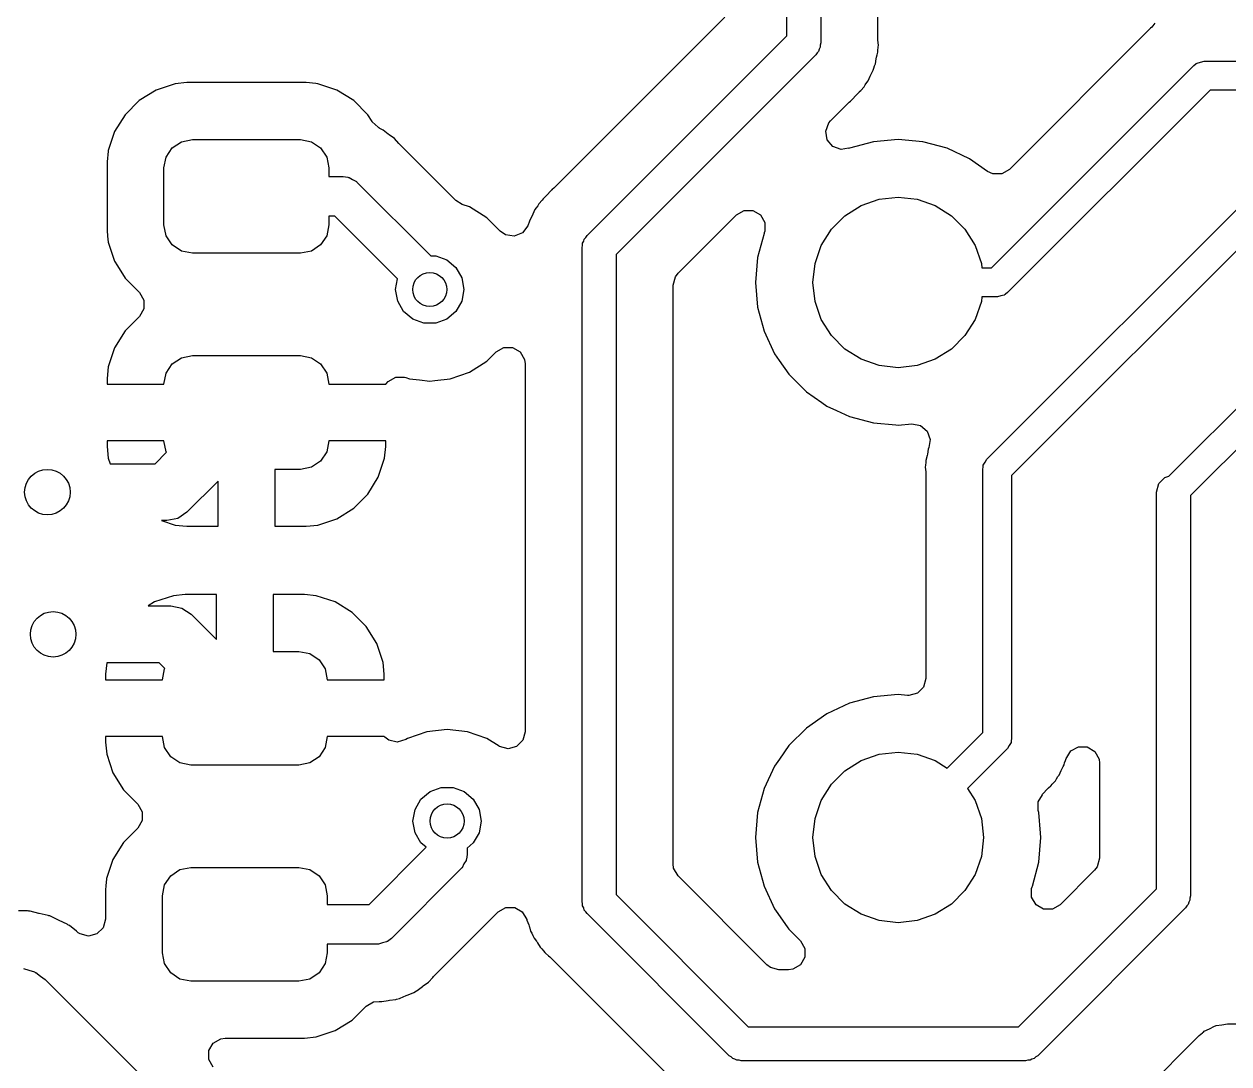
# Model space of a CAD drawing. Extents: x 44 to 146, y -87 to -25.
# Drawn here: x 76.55 to 87.14, y -58.78 to -49.63 of the extents above; entities that cross this region are included whole.
import ezdxf

# ---------------------------------------------------------------- set-up
doc = ezdxf.new("R2010")
doc.units = 0
doc.layers.add('BLACK', color=7, linetype='CONTINUOUS')

msp = doc.modelspace()

# ---------------------------------------------------------------- linework, layer by layer
at = {"layer": 'BLACK', "linetype": 'CONTINUOUS'}
for p, q in [((83.25, -49.737868), (83.25, -47.161549)), ((83.55, -47.161549), (83.55, -49.8)), ((84.0505, -49.7623), (84.0505, -47.684857)), ((82.705859, -49.574194), (81.202434, -51.077618)), ((86.449202, -49.670977), (85.206774, -50.913406)), ((86.458647, -49.660597), (86.449202, -49.670977)), ((86.485828, -49.627741), (86.458647, -49.660597)), ((81.493934, -51.493934), (83.25, -49.737868)), ((84.051161, -49.776321), (84.0505, -49.7623)), ((84.055346, -49.820595), (84.051161, -49.776321)), ((83.529904, -49.875), (83.515939, -49.888964)), ((83.535015, -49.855925), (83.529904, -49.875)), ((83.544889, -49.838823), (83.535015, -49.855925)), ((83.55, -49.8), (83.544889, -49.819074)), ((83.544889, -49.819074), (83.544889, -49.838823)), ((84.044711, -49.904722), (84.0505, -49.882177)), ((84.0505, -49.862919), (84.052334, -49.839611)), ((84.0505, -49.882177), (84.0505, -49.862919)), ((84.052334, -49.839611), (84.052857, -49.836309)), ((84.052857, -49.836309), (84.055346, -49.820595)), ((83.506066, -49.906066), (81.75, -51.662132)), ((83.515939, -49.888964), (83.506066, -49.906066)), ((84.023955, -49.996051), (84.029635, -49.982927)), ((84.029635, -49.982927), (84.036592, -49.938997)), ((84.036592, -49.938997), (84.039438, -49.925259)), ((84.039438, -49.925259), (84.044711, -49.904722)), ((86.828998, -49.998997), (86.847156, -49.985403)), ((86.847156, -49.985403), (86.850139, -49.981961)), ((86.850139, -49.981961), (86.852796, -49.98118)), ((86.852796, -49.98118), (86.857935, -49.977334)), ((86.857935, -49.977334), (86.88865, -49.970652)), ((86.88865, -49.970652), (86.9188, -49.9618)), ((86.9188, -49.9618), (89.710994, -49.9618)), ((83.964362, -50.133764), (83.982029, -50.092935)), ((83.982029, -50.092935), (83.988194, -50.080352)), ((83.988194, -50.080352), (84.009627, -50.041368)), ((84.009627, -50.041368), (84.014414, -50.02272)), ((84.014414, -50.02272), (84.02199, -50.000591)), ((84.02199, -50.000591), (84.023955, -49.996051)), ((85.048994, -51.779), (86.828998, -49.998997)), ((77.872202, -50.160001), (77.705666, -50.215186)), ((77.974996, -50.1495), (77.872202, -50.160001)), ((79.025004, -50.1495), (77.974996, -50.1495)), ((79.025009, -50.1495), (79.025004, -50.1495)), ((79.110589, -50.158243), (79.025009, -50.1495)), ((79.127798, -50.160001), (79.110589, -50.158243)), ((79.15353, -50.168528), (79.127798, -50.160001)), ((79.294334, -50.215186), (79.15353, -50.168528)), ((83.899999, -50.217816), (83.930448, -50.185393)), ((83.930448, -50.185393), (83.939724, -50.168517)), ((83.939724, -50.168517), (83.952559, -50.148978)), ((83.952559, -50.148978), (83.964362, -50.133764)), ((77.556343, -50.307288), (77.432288, -50.431343)), ((77.705666, -50.215186), (77.556343, -50.307288)), ((79.443656, -50.307288), (79.294334, -50.215186)), ((79.567712, -50.431344), (79.443656, -50.307288)), ((83.797562, -50.322382), (83.811051, -50.311578)), ((83.810718, -50.311176), (83.817935, -50.305204)), ((83.811051, -50.311578), (83.810718, -50.311176)), ((83.817935, -50.305204), (83.81794, -50.305202)), ((83.81794, -50.305202), (83.865653, -50.254391)), ((83.865653, -50.254391), (83.868785, -50.251159)), ((83.868785, -50.251159), (83.888911, -50.231035)), ((83.888911, -50.231035), (83.890885, -50.228489)), ((83.890885, -50.228489), (83.899999, -50.217816)), ((86.971405, -50.2158), (85.191403, -51.995803)), ((89.7636, -50.2158), (86.971405, -50.2158)), ((83.635728, -50.484216), (83.797562, -50.322382)), ((77.432288, -50.431343), (77.340186, -50.580666)), ((79.60505, -50.491879), (79.567712, -50.431344)), ((79.605935, -50.493295), (79.60505, -50.491879)), ((79.658935, -50.542188), (79.605935, -50.493295)), ((83.592665, -50.576521), (83.619075, -50.504055)), ((83.619075, -50.504055), (83.635728, -50.484216)), ((77.340186, -50.580666), (77.285001, -50.747201)), ((79.658813, -50.542365), (79.658935, -50.542188)), ((79.660059, -50.543225), (79.658813, -50.542365)), ((79.662625, -50.545592), (79.660059, -50.543225)), ((79.666229, -50.547483), (79.662625, -50.545592)), ((79.672072, -50.551516), (79.666229, -50.547483)), ((79.695545, -50.564756), (79.672072, -50.551516)), ((79.702028, -50.567674), (79.695545, -50.564756)), ((79.702029, -50.567675), (79.702028, -50.567674)), ((79.746987, -50.602897), (79.702029, -50.567675)), ((79.754237, -50.608232), (79.746987, -50.602897)), ((79.801225, -50.640665), (79.754237, -50.608232)), ((83.606027, -50.652483), (83.592665, -50.576521)), ((77.79403, -50.804329), (77.848223, -50.723223)), ((77.848223, -50.723223), (77.929329, -50.66903)), ((77.929329, -50.66903), (78.025, -50.65)), ((78.025, -50.65), (78.975, -50.65)), ((78.975, -50.65), (79.070671, -50.66903)), ((79.070671, -50.66903), (79.151777, -50.723223)), ((79.151777, -50.723223), (79.20597, -50.804329)), ((79.801231, -50.64067), (79.801225, -50.640665)), ((79.839088, -50.683402), (79.801231, -50.64067)), ((79.845257, -50.689956), (79.839088, -50.683402)), ((80.339841, -51.18454), (79.845257, -50.689956)), ((83.655579, -50.711587), (83.606027, -50.652483)), ((83.728045, -50.737997), (83.655579, -50.711587)), ((83.793283, -50.726521), (83.728045, -50.737997)), ((83.794058, -50.72865), (83.793283, -50.726521)), ((83.800171, -50.726424), (83.794058, -50.72865)), ((84.011521, -50.669793), (83.800171, -50.726424)), ((84.2295, -50.650723), (84.011521, -50.669793)), ((84.447478, -50.669793), (84.2295, -50.650723)), ((84.658828, -50.726424), (84.447477, -50.669793)), ((84.447477, -50.669793), (84.447478, -50.669793)), ((84.65883, -50.726425), (84.658828, -50.726424)), ((84.857133, -50.818894), (84.65883, -50.726425)), ((77.284448, -50.752612), (77.274969, -50.845407)), ((77.285001, -50.747201), (77.284448, -50.752612)), ((77.775, -50.9), (77.79403, -50.804329)), ((79.20597, -50.804329), (79.225, -50.9)), ((84.857146, -50.818902), (84.857133, -50.818894)), ((85.015952, -50.9301), (84.857146, -50.818902)), ((77.274969, -50.845407), (77.2745, -50.849995)), ((77.2745, -50.849995), (77.2745, -51.450003)), ((77.775, -51.4), (77.775, -50.9)), ((79.225, -50.9), (79.225, -50.975)), ((85.062851, -50.95197), (85.015952, -50.9301)), ((85.206774, -50.913406), (85.139979, -50.95197)), ((79.225, -50.975), (79.35, -50.975)), ((79.35, -50.975), (79.39188, -50.980085)), ((79.39188, -50.980085), (79.396665, -50.982596)), ((79.396665, -50.982596), (79.402063, -50.982923)), ((79.402063, -50.982923), (79.433522, -51.00194)), ((79.433522, -51.00194), (79.466046, -51.019011)), ((79.466046, -51.019011), (79.469115, -51.023458)), ((79.469115, -51.023458), (79.473744, -51.026256)), ((79.473744, -51.026256), (80.120446, -51.672958)), ((85.010197, -53.460197), (87.510198, -50.960197)), ((85.139979, -50.95197), (85.062851, -50.95197)), ((81.131143, -51.148909), (81.111095, -51.168958)), ((81.134394, -51.145555), (81.131143, -51.148909)), ((81.182059, -51.094798), (81.134394, -51.145555)), ((81.189282, -51.088823), (81.182059, -51.094798)), ((81.202434, -51.077618), (81.18895, -51.088422)), ((81.18895, -51.088422), (81.189282, -51.088823)), ((84.062609, -51.174804), (84.2295, -51.156)), ((84.2295, -51.156), (84.396391, -51.174804)), ((80.395985, -51.219818), (80.339841, -51.18454)), ((80.461122, -51.242611), (80.395985, -51.219818)), ((80.613862, -51.338584), (80.461122, -51.242611)), ((81.047444, -51.251014), (81.035638, -51.266235)), ((81.060273, -51.231484), (81.047444, -51.251014)), ((81.069551, -51.214607), (81.060273, -51.231484)), ((81.099997, -51.182185), (81.069551, -51.214607)), ((81.109092, -51.171538), (81.099997, -51.182185)), ((81.111082, -51.168972), (81.109092, -51.171538)), ((81.111095, -51.168958), (81.111082, -51.168972)), ((83.761883, -51.319626), (83.904087, -51.230273)), ((83.904087, -51.230273), (84.062609, -51.174804)), ((84.396391, -51.174804), (84.554913, -51.230273)), ((84.554913, -51.230273), (84.697117, -51.319626)), ((87.652605, -51.177), (85.227, -53.602605)), ((79.277512, -51.325), (79.225, -51.325)), ((79.225, -51.325), (79.225, -51.4)), ((79.827985, -51.875473), (79.277512, -51.325)), ((80.613863, -51.338585), (80.613862, -51.338584)), ((80.731364, -51.456086), (80.613863, -51.338585)), ((80.990373, -51.35863), (80.985581, -51.377294)), ((80.990374, -51.358629), (80.990373, -51.35863)), ((81.011803, -51.319647), (80.990374, -51.358629)), ((81.017974, -51.30705), (81.011803, -51.319647)), ((81.035635, -51.266239), (81.017974, -51.30705)), ((81.035638, -51.266235), (81.035635, -51.266239)), ((82.294137, -51.825808), (82.807711, -51.312234)), ((82.807711, -51.312234), (82.874505, -51.273671)), ((82.874505, -51.273671), (82.951633, -51.273671)), ((82.951633, -51.273671), (83.018428, -51.312235)), ((83.018428, -51.312235), (83.056992, -51.37903)), ((83.643126, -51.438383), (83.761883, -51.319626)), ((84.697117, -51.319626), (84.815874, -51.438383)), ((77.2745, -51.450003), (77.279479, -51.498739)), ((77.79403, -51.495671), (77.775, -51.4)), ((79.225, -51.4), (79.20597, -51.495671)), ((80.777556, -51.487476), (80.731364, -51.456086)), ((80.925567, -51.470342), (80.853857, -51.498739)), ((80.973472, -51.409894), (80.925567, -51.470342)), ((80.978012, -51.399401), (80.973472, -51.409894)), ((80.985581, -51.377294), (80.978012, -51.399401)), ((83.049924, -51.476671), (82.993293, -51.688021)), ((83.05215, -51.470558), (83.049924, -51.476671)), ((83.056992, -51.456158), (83.051799, -51.47043)), ((83.051799, -51.47043), (83.05215, -51.470558)), ((83.056992, -51.37903), (83.056992, -51.456158)), ((83.553773, -51.580587), (83.643126, -51.438383)), ((84.815874, -51.438383), (84.905227, -51.580587)), ((77.279479, -51.498739), (77.285001, -51.552797)), ((77.285001, -51.552797), (77.340186, -51.719334)), ((77.848223, -51.576777), (77.79403, -51.495671)), ((77.929329, -51.63097), (77.848223, -51.576777)), ((79.151777, -51.576777), (79.070671, -51.63097)), ((79.20597, -51.495671), (79.151777, -51.576777)), ((80.853857, -51.498739), (80.777556, -51.487476)), ((81.45, -51.6), (81.455111, -51.580925)), ((81.455111, -51.561177), (81.464984, -51.544074)), ((81.455111, -51.580925), (81.455111, -51.561177)), ((81.464984, -51.544074), (81.470096, -51.525)), ((81.470096, -51.525), (81.48406, -51.511035)), ((81.48406, -51.511035), (81.493934, -51.493934)), ((83.498304, -51.739109), (83.553773, -51.580587)), ((84.905227, -51.580587), (84.960696, -51.739109)), ((78.025, -51.65), (77.929329, -51.63097)), ((78.975, -51.65), (78.025, -51.65)), ((79.070671, -51.63097), (78.975, -51.65)), ((80.120446, -51.672958), (80.163694, -51.672958)), ((80.163694, -51.672958), (80.2616, -51.708592)), ((81.45, -57.35), (81.45, -51.6)), ((81.75, -51.662132), (81.75, -57.287868)), ((82.993293, -51.688021), (82.974223, -51.905999)), ((77.340186, -51.719334), (77.366158, -51.761441)), ((77.366158, -51.761441), (77.432288, -51.868656)), ((80.2616, -51.708592), (80.341413, -51.775564)), ((80.341413, -51.775564), (80.393508, -51.865794)), ((83.4795, -51.906), (83.498304, -51.739109)), ((84.960696, -51.739109), (84.965191, -51.779)), ((84.965191, -51.779), (85.048994, -51.779)), ((77.432288, -51.868656), (77.558627, -51.994995)), ((79.8116, -51.9684), (79.827985, -51.875473)), ((80.393508, -51.865794), (80.4116, -51.9684)), ((82.2505, -51.931163), (82.270462, -51.856663)), ((82.270462, -51.856663), (82.294137, -51.825808)), ((77.558627, -51.994995), (77.597191, -52.06179)), ((79.829692, -52.071006), (79.8116, -51.9684)), ((80.4116, -51.9684), (80.393508, -52.071006)), ((82.2505, -57.018836), (82.2505, -51.931163)), ((82.974223, -51.905999), (82.974223, -51.906)), ((82.974223, -51.906), (82.993293, -52.123978)), ((83.498304, -52.072891), (83.4795, -51.906)), ((85.191403, -51.995803), (85.173244, -52.009395)), ((86.609557, -53.610836), (88.260197, -51.960197)), ((77.597191, -52.06179), (77.597191, -52.138918)), ((79.881787, -52.161236), (79.829692, -52.071006)), ((80.393508, -52.071006), (80.341413, -52.161236)), ((83.553773, -52.231413), (83.498304, -52.072891)), ((84.960696, -52.072891), (84.905227, -52.231413)), ((84.965191, -52.033), (84.960696, -52.072891)), ((85.1016, -52.033), (84.965191, -52.033)), ((85.131756, -52.024145), (85.1016, -52.033)), ((85.162465, -52.017465), (85.131756, -52.024145)), ((85.167601, -52.013619), (85.162465, -52.017465)), ((85.170261, -52.012839), (85.167601, -52.013619)), ((85.173244, -52.009395), (85.170261, -52.012839)), ((77.558627, -52.205713), (77.43268, -52.331659)), ((77.597191, -52.138918), (77.558627, -52.205713)), ((79.9616, -52.228208), (79.881787, -52.161236)), ((80.341413, -52.161236), (80.2616, -52.228208)), ((82.993293, -52.123978), (83.049924, -52.335328)), ((88.402606, -52.177), (86.8, -53.779606)), ((80.059506, -52.263842), (79.9616, -52.228208)), ((80.163694, -52.263842), (80.059506, -52.263842)), ((80.2616, -52.228208), (80.163694, -52.263842)), ((83.643126, -52.373617), (83.553773, -52.231413)), ((84.905227, -52.231413), (84.815874, -52.373617)), ((77.43268, -52.331659), (77.340642, -52.480878)), ((83.049924, -52.335328), (83.049925, -52.33533)), ((83.049925, -52.33533), (83.142394, -52.533633)), ((83.761883, -52.492374), (83.643126, -52.373617)), ((84.815874, -52.373617), (84.697117, -52.492374)), ((77.340642, -52.480878), (77.285494, -52.647302)), ((80.613862, -52.598216), (80.695141, -52.516937)), ((80.695141, -52.516937), (80.761936, -52.478373)), ((80.761936, -52.478373), (80.839064, -52.478373)), ((80.839064, -52.478373), (80.905859, -52.516937)), ((80.905859, -52.516937), (80.944423, -52.583732)), ((83.142394, -52.533633), (83.142397, -52.533638)), ((83.142397, -52.533638), (83.184464, -52.593715)), ((83.904087, -52.581727), (83.761883, -52.492374)), ((84.697117, -52.492374), (84.554913, -52.581727)), ((77.79403, -52.704329), (77.848223, -52.623223)), ((77.848223, -52.623223), (77.929329, -52.56903)), ((77.929329, -52.56903), (78.025, -52.55)), ((78.025, -52.55), (78.975, -52.55)), ((78.975, -52.55), (79.070671, -52.56903)), ((79.070671, -52.56903), (79.151777, -52.623223)), ((79.151777, -52.623223), (79.20597, -52.704329)), ((80.461122, -52.694189), (80.613862, -52.598216)), ((80.944423, -52.583732), (80.9495, -52.622296)), ((80.9495, -52.622296), (80.9495, -55.857724)), ((83.184464, -52.593715), (83.267902, -52.712877)), ((84.062609, -52.637196), (83.904087, -52.581727)), ((84.2295, -52.656), (84.062609, -52.637196)), ((84.396391, -52.637196), (84.2295, -52.656)), ((84.554913, -52.581727), (84.396391, -52.637196)), ((77.285492, -52.647311), (77.275, -52.75001)), ((77.285494, -52.647302), (77.285492, -52.647311)), ((77.775, -52.8), (77.79403, -52.704329)), ((79.20597, -52.704329), (79.225, -52.8)), ((79.746791, -52.778207), (79.813586, -52.739642)), ((79.813586, -52.739642), (79.890714, -52.739642)), ((79.890714, -52.739642), (79.901348, -52.742921)), ((79.901348, -52.742921), (79.932345, -52.753768)), ((80.290855, -52.753768), (80.461122, -52.694189)), ((83.267902, -52.712877), (83.422623, -52.867598)), ((77.275, -52.75001), (77.275, -52.8)), ((77.275, -52.8), (77.775, -52.8)), ((79.225, -52.8), (79.724998, -52.8)), ((79.724998, -52.8), (79.746791, -52.778207)), ((79.932345, -52.753768), (80.021972, -52.763866)), ((80.021972, -52.763866), (80.111599, -52.773965)), ((80.111599, -52.773965), (80.1116, -52.773965)), ((80.1116, -52.773965), (80.111601, -52.773965)), ((80.111601, -52.773965), (80.156413, -52.768915)), ((80.156413, -52.768915), (80.290855, -52.753768)), ((83.422623, -52.867598), (83.558103, -52.962462)), ((83.558103, -52.962462), (83.601861, -52.993102)), ((83.601861, -52.993102), (83.601866, -52.993105)), ((83.601866, -52.993105), (83.687139, -53.032868)), ((83.687139, -53.032868), (83.80017, -53.085575)), ((83.80017, -53.085575), (84.011523, -53.142207)), ((84.011523, -53.142207), (84.2086, -53.159448)), ((84.2086, -53.159448), (84.229499, -53.161277)), ((84.229499, -53.161277), (84.229499, -53.161276)), ((84.229499, -53.161276), (84.2295, -53.161277)), ((84.2295, -53.161277), (84.34945, -53.150783)), ((84.34945, -53.150783), (84.425406, -53.164176)), ((84.425406, -53.164176), (84.48449, -53.213753)), ((84.48449, -53.213753), (84.510869, -53.28623)), ((77.775, -53.3), (77.275001, -53.3)), ((77.275001, -53.3), (77.275001, -53.349973)), ((77.275001, -53.349973), (77.285494, -53.452696)), ((77.79403, -53.395671), (77.775, -53.3)), ((79.225, -53.3), (79.20597, -53.395671)), ((79.725, -53.3), (79.225, -53.3)), ((79.714507, -53.452688), (79.724999, -53.349989)), ((79.724999, -53.349989), (79.725, -53.349979)), ((79.725, -53.349979), (79.725, -53.3)), ((84.492625, -53.373543), (84.485952, -53.415673)), ((84.499184, -53.358386), (84.492625, -53.373542)), ((84.492625, -53.373542), (84.492625, -53.373543)), ((84.510869, -53.28623), (84.499184, -53.358386)), ((77.285494, -53.452696), (77.301169, -53.5)), ((77.696446, -53.5), (77.796731, -53.399714)), ((77.796731, -53.399714), (77.79403, -53.395671)), ((79.151777, -53.476777), (79.070671, -53.53097)), ((79.20597, -53.395671), (79.151777, -53.476777)), ((79.659357, -53.619121), (79.714505, -53.452697)), ((79.714505, -53.452697), (79.714507, -53.452688)), ((84.4725, -53.488887), (84.470666, -53.512193)), ((84.483107, -53.429411), (84.4725, -53.470725)), ((84.4725, -53.470725), (84.4725, -53.488887)), ((84.485952, -53.415673), (84.483107, -53.429411)), ((84.978144, -53.51422), (84.995134, -53.487782)), ((84.995134, -53.487782), (85.010197, -53.460197)), ((77.301169, -53.5), (77.696446, -53.5)), ((78.975, -53.55), (78.75, -53.55)), ((78.75, -53.55), (78.75, -54.049999)), ((79.070671, -53.53097), (78.975, -53.55)), ((84.470666, -53.512193), (84.467825, -53.530132)), ((84.467825, -53.530132), (84.471839, -53.572594)), ((84.471839, -53.572594), (84.4725, -53.586616)), ((84.4725, -53.586616), (84.4725, -55.389377)), ((84.973, -53.55), (84.976227, -53.527547)), ((84.973, -55.862894), (84.973, -53.55)), ((84.975903, -53.523004), (84.97723, -53.520572)), ((84.976227, -53.527547), (84.975903, -53.523004)), ((84.97723, -53.520572), (84.978144, -53.51422)), ((78.25, -53.653553), (77.976777, -53.926777)), ((78.25, -54.049999), (78.25, -53.653553)), ((79.567319, -53.76834), (79.659357, -53.619121)), ((85.227, -53.602605), (85.227, -55.9155)), ((86.5, -53.75), (86.520096, -53.675)), ((86.520096, -53.675), (86.575, -53.620096)), ((86.575, -53.620096), (86.609557, -53.610836)), ((79.44334, -53.892319), (79.567319, -53.76834)), ((86.5, -57.237868), (86.5, -53.75)), ((86.8, -53.779606), (86.8, -57.3)), ((79.294121, -53.984357), (79.44334, -53.892319)), ((77.8, -54), (77.753085, -54)), ((77.753085, -54), (77.872302, -54.039505)), ((77.895671, -53.98097), (77.8, -54)), ((77.976777, -53.926777), (77.895671, -53.98097)), ((79.127696, -54.039505), (79.294121, -53.984357)), ((77.872302, -54.039505), (77.872311, -54.039507)), ((77.872311, -54.039507), (77.975015, -54.049999)), ((77.975015, -54.049999), (78.25, -54.049999)), ((78.75, -54.049999), (79.024974, -54.049999)), ((79.024974, -54.049999), (79.127696, -54.039505)), ((77.961026, -54.65), (77.858303, -54.660494)), ((78.236, -54.65), (77.961026, -54.65)), ((78.236, -55.046446), (78.236, -54.65)), ((79.010989, -54.65), (78.736, -54.65)), ((78.736, -54.65), (78.736, -55.15)), ((79.113688, -54.660492), (79.010989, -54.65)), ((77.691878, -54.715642), (77.636174, -54.75)), ((77.636174, -54.75), (77.836, -54.75)), ((77.858303, -54.660494), (77.691878, -54.715642)), ((77.836, -54.75), (77.931671, -54.76903)), ((79.113697, -54.660494), (79.113688, -54.660492)), ((79.280121, -54.715642), (79.113697, -54.660494)), ((79.42934, -54.80768), (79.280121, -54.715642)), ((77.931671, -54.76903), (78.012777, -54.823223)), ((78.012777, -54.823223), (78.236, -55.046446)), ((79.553319, -54.931659), (79.42934, -54.80768)), ((79.645357, -55.080878), (79.553319, -54.931659)), ((78.736, -55.15), (78.961, -55.15)), ((78.961, -55.15), (79.056671, -55.16903)), ((79.056671, -55.16903), (79.137777, -55.223223)), ((79.700505, -55.247303), (79.645357, -55.080878)), ((77.271217, -55.25), (77.261, -55.35001)), ((77.732446, -55.25), (77.271217, -55.25)), ((77.782731, -55.300285), (77.732446, -55.25)), ((79.137777, -55.223223), (79.19197, -55.304329)), ((79.710999, -55.350026), (79.700505, -55.247303)), ((77.261, -55.35001), (77.261, -55.4)), ((77.761, -55.4), (77.78003, -55.304329)), ((77.78003, -55.304329), (77.782731, -55.300285)), ((79.19197, -55.304329), (79.211, -55.4)), ((79.710999, -55.4), (79.710999, -55.350026)), ((84.4725, -55.389377), (84.452538, -55.463877)), ((77.261, -55.4), (77.761, -55.4)), ((79.211, -55.4), (79.710999, -55.4)), ((84.452538, -55.463877), (84.398, -55.518415)), ((83.80017, -55.606425), (83.601862, -55.698898)), ((83.800172, -55.606424), (83.80017, -55.606425)), ((83.800173, -55.606424), (83.800172, -55.606424)), ((84.011521, -55.549793), (83.800173, -55.606424)), ((84.2295, -55.530723), (84.011521, -55.549793)), ((84.229502, -55.530723), (84.2295, -55.530723)), ((84.310515, -55.53781), (84.229502, -55.530723)), ((84.3235, -55.538377), (84.310515, -55.53781)), ((84.398, -55.518415), (84.3235, -55.538377)), ((83.601859, -55.6989), (83.42262, -55.824404)), ((83.601862, -55.698898), (83.601859, -55.698899)), ((83.601859, -55.698899), (83.601859, -55.6989)), ((77.761, -55.9), (77.261001, -55.9)), ((77.261001, -55.9), (77.261001, -55.949973)), ((77.78003, -55.995671), (77.761, -55.9)), ((79.211, -55.9), (79.19197, -55.995671)), ((79.711, -55.9), (79.211, -55.9)), ((79.715452, -55.904452), (79.711, -55.9)), ((79.751187, -55.930826), (79.715452, -55.904452)), ((79.900083, -55.925255), (79.826382, -55.947989)), ((79.914474, -55.916212), (79.900083, -55.925255)), ((80.084747, -55.856631), (79.914474, -55.916212)), ((80.263999, -55.836435), (80.084747, -55.856631)), ((80.264001, -55.836435), (80.263999, -55.836435)), ((80.443253, -55.856631), (80.264001, -55.836435)), ((80.613522, -55.916211), (80.443252, -55.856631)), ((80.443252, -55.856631), (80.443253, -55.856631)), ((80.721227, -55.983886), (80.613522, -55.916211)), ((80.9495, -55.857724), (80.929538, -55.932224)), ((83.42262, -55.824404), (83.267904, -55.97912)), ((84.659748, -56.176145), (84.973, -55.862894)), ((85.227, -55.9155), (85.223772, -55.937952)), ((77.261001, -55.949973), (77.271494, -56.052696)), ((77.834223, -56.076777), (77.78003, -55.995671)), ((79.19197, -55.995671), (79.137777, -56.076777)), ((79.826382, -55.947989), (79.751187, -55.930826)), ((80.726, -55.986762), (80.721227, -55.983886)), ((80.8005, -56.006724), (80.726, -55.986762)), ((80.875, -55.986762), (80.8005, -56.006724)), ((80.929538, -55.932224), (80.875, -55.986762)), ((83.267904, -55.97912), (83.184779, -56.097836)), ((85.189803, -56.005302), (84.839354, -56.355751)), ((85.204863, -55.97772), (85.189803, -56.005302)), ((85.221856, -55.95128), (85.204863, -55.97772)), ((85.222769, -55.944927), (85.221856, -55.95128)), ((85.224097, -55.942496), (85.222769, -55.944927)), ((85.223772, -55.937952), (85.224097, -55.942496)), ((85.712243, -56.083843), (85.747367, -56.025843)), ((85.747367, -56.025843), (85.814954, -55.988684)), ((85.814954, -55.988684), (85.892065, -55.990297)), ((85.892065, -55.990297), (85.958039, -56.030249)), ((85.958039, -56.030249), (85.995198, -56.097836)), ((77.271494, -56.052696), (77.326642, -56.219121)), ((77.915329, -56.13097), (77.834223, -56.076777)), ((78.011, -56.15), (77.915329, -56.13097)), ((79.056671, -56.13097), (78.961, -56.15)), ((79.137777, -56.076777), (79.056671, -56.13097)), ((83.184779, -56.097836), (83.142398, -56.158362)), ((83.761883, -56.199626), (83.904087, -56.110273)), ((83.904087, -56.110273), (84.062609, -56.054804)), ((84.062609, -56.054804), (84.2295, -56.036)), ((84.2295, -56.036), (84.396391, -56.054804)), ((84.396391, -56.054804), (84.554913, -56.110273)), ((84.554913, -56.110273), (84.659748, -56.176145)), ((85.688072, -56.148334), (85.692587, -56.130744)), ((85.692587, -56.130744), (85.70016, -56.108627)), ((85.70016, -56.108627), (85.707374, -56.091958)), ((85.707374, -56.091958), (85.707375, -56.091953)), ((85.707375, -56.091953), (85.707415, -56.091817)), ((85.707415, -56.091817), (85.707483, -56.091704)), ((85.707483, -56.091704), (85.7111, -56.083348)), ((85.7111, -56.083348), (85.712243, -56.083843)), ((85.995198, -56.097836), (85.9995, -56.133382)), ((85.9995, -56.133382), (85.9995, -56.968836)), ((77.326642, -56.219121), (77.41868, -56.36834)), ((78.961, -56.15), (78.011, -56.15)), ((83.142398, -56.158362), (83.049925, -56.35667)), ((83.643126, -56.318383), (83.761883, -56.199626)), ((85.63691, -56.247128), (85.644408, -56.237462)), ((85.644408, -56.237462), (85.661348, -56.198313)), ((85.661348, -56.198313), (85.667527, -56.185703)), ((85.667527, -56.185703), (85.68055, -56.162015)), ((85.68055, -56.162015), (85.688072, -56.148334)), ((80.114, -56.382192), (80.211906, -56.346558)), ((80.211906, -56.346558), (80.316094, -56.346558)), ((80.316094, -56.346558), (80.414, -56.382192)), ((83.553773, -56.460587), (83.643126, -56.318383)), ((85.552317, -56.3506), (85.571623, -56.331296)), ((85.571623, -56.331296), (85.573364, -56.329049)), ((85.573364, -56.329049), (85.582488, -56.318365)), ((85.582488, -56.318365), (85.611693, -56.287267)), ((85.611693, -56.287267), (85.620439, -56.271354)), ((85.620439, -56.271354), (85.633281, -56.251806)), ((85.633281, -56.251806), (85.63691, -56.247128)), ((77.41868, -56.36834), (77.544627, -56.494287)), ((79.982092, -56.539394), (80.034187, -56.449164)), ((80.034187, -56.449164), (80.114, -56.382192)), ((80.414, -56.382192), (80.493813, -56.449164)), ((80.493813, -56.449164), (80.545908, -56.539394)), ((83.049924, -56.356673), (82.993293, -56.568021)), ((83.049925, -56.35667), (83.049924, -56.356673)), ((84.839354, -56.355751), (84.905227, -56.460587)), ((85.461031, -56.473445), (85.497458, -56.410348)), ((85.496743, -56.409677), (85.549088, -56.353934)), ((85.497458, -56.410348), (85.496743, -56.409677)), ((85.549088, -56.353934), (85.552317, -56.3506)), ((77.544627, -56.494287), (77.583191, -56.561082)), ((79.964, -56.642), (79.982092, -56.539394)), ((80.545908, -56.539394), (80.564, -56.642)), ((83.498304, -56.619109), (83.553773, -56.460587)), ((84.905227, -56.460587), (84.960696, -56.619109)), ((85.461031, -56.550573), (85.461031, -56.473445)), ((85.465707, -56.568023), (85.461031, -56.550573)), ((77.583191, -56.63821), (77.544627, -56.705005)), ((77.583191, -56.561082), (77.583191, -56.63821)), ((79.982092, -56.744606), (79.964, -56.642)), ((80.564, -56.642), (80.545908, -56.744606)), ((82.993293, -56.568021), (82.974223, -56.785999)), ((83.4795, -56.786), (83.498304, -56.619109)), ((84.960696, -56.619109), (84.9795, -56.786)), ((85.481453, -56.748011), (85.465707, -56.568023)), ((77.544627, -56.705005), (77.418288, -56.831343)), ((80.034187, -56.834836), (79.982092, -56.744606)), ((80.545908, -56.744606), (80.493813, -56.834836)), ((85.484777, -56.786), (85.481453, -56.748011)), ((77.418288, -56.831343), (77.326186, -56.980666)), ((79.577512, -57.375), (80.079583, -56.872928)), ((80.079583, -56.872928), (80.034187, -56.834836)), ((80.493813, -56.834836), (80.439, -56.88083)), ((82.974223, -56.785999), (82.974223, -56.786)), ((82.974223, -56.786), (82.993293, -57.003978)), ((83.498304, -56.952891), (83.4795, -56.786)), ((84.9795, -56.786), (84.960696, -56.952891)), ((85.465707, -57.003977), (85.484777, -56.786)), ((77.326186, -56.980666), (77.271001, -57.147201)), ((80.431403, -56.982665), (80.431077, -56.988063)), ((80.433915, -56.97788), (80.431403, -56.982665)), ((80.439, -56.936), (80.433915, -56.97788)), ((80.439, -56.88083), (80.439, -56.936)), ((83.553773, -57.111413), (83.498304, -56.952891)), ((84.960696, -56.952891), (84.905227, -57.111413)), ((85.9995, -56.968836), (85.979538, -57.043336)), ((77.834223, -57.123223), (77.915329, -57.06903)), ((77.915329, -57.06903), (78.011, -57.05)), ((78.011, -57.05), (78.961, -57.05)), ((78.961, -57.05), (79.056671, -57.06903)), ((79.056671, -57.06903), (79.137777, -57.123223)), ((80.387744, -57.059744), (79.773744, -57.673744)), ((80.390541, -57.055115), (80.387744, -57.059744)), ((80.394989, -57.052046), (80.390541, -57.055115)), ((80.412059, -57.019522), (80.394989, -57.052046)), ((80.431077, -56.988063), (80.412059, -57.019522)), ((82.255577, -57.0574), (82.2505, -57.018836)), ((82.294141, -57.124195), (82.255577, -57.0574)), ((82.993293, -57.003978), (83.049924, -57.215328)), ((85.409075, -57.21533), (85.465707, -57.003977)), ((85.955859, -57.074195), (85.652163, -57.37789)), ((85.979538, -57.043336), (85.955859, -57.074195)), ((77.27044, -57.152697), (77.264724, -57.208651)), ((77.271001, -57.147201), (77.27044, -57.152697)), ((77.78003, -57.204329), (77.834223, -57.123223)), ((79.137777, -57.123223), (79.19197, -57.204329)), ((83.075805, -57.905859), (82.294141, -57.124195)), ((83.643126, -57.253617), (83.553773, -57.111413)), ((84.905227, -57.111413), (84.815874, -57.253617)), ((77.264724, -57.208651), (77.2605, -57.249995)), ((77.2605, -57.249995), (77.2605, -57.505183)), ((77.761, -57.3), (77.78003, -57.204329)), ((77.761, -57.8), (77.761, -57.3)), ((79.19197, -57.204329), (79.211, -57.3)), ((79.211, -57.3), (79.211, -57.375)), ((81.75, -57.287868), (82.912132, -58.45)), ((83.049924, -57.215328), (83.049925, -57.21533)), ((83.049925, -57.21533), (83.142394, -57.413633)), ((83.761883, -57.372374), (83.643126, -57.253617)), ((84.815874, -57.253617), (84.697117, -57.372374)), ((85.287868, -58.45), (86.5, -57.237868)), ((85.402881, -57.233967), (85.407401, -57.221642)), ((85.402881, -57.311095), (85.402881, -57.233967)), ((85.40685, -57.221442), (85.409071, -57.215337)), ((85.407401, -57.221642), (85.40685, -57.221442)), ((85.409071, -57.215337), (85.409075, -57.21533)), ((86.8, -57.3), (86.794889, -57.319074)), ((79.211, -57.375), (79.577512, -57.375)), ((80.714291, -57.441008), (80.781084, -57.402446)), ((80.781084, -57.402446), (80.858212, -57.402446)), ((80.858212, -57.402446), (80.925007, -57.44101)), ((81.455111, -57.369074), (81.45, -57.35)), ((81.455111, -57.388823), (81.455111, -57.369074)), ((81.464984, -57.405925), (81.455111, -57.388823)), ((81.470096, -57.425), (81.464984, -57.405925)), ((83.904087, -57.461727), (83.761883, -57.372374)), ((84.697117, -57.372374), (84.554913, -57.461727)), ((85.441445, -57.37789), (85.402881, -57.311095)), ((85.50824, -57.416454), (85.441445, -57.37789)), ((86.756066, -57.406066), (85.456066, -58.706066)), ((85.652163, -57.37789), (85.585368, -57.416454)), ((86.765939, -57.388964), (86.756066, -57.406066)), ((86.779904, -57.375), (86.765939, -57.388964)), ((86.785015, -57.355925), (86.779904, -57.375)), ((86.794889, -57.338823), (86.785015, -57.355925)), ((86.794889, -57.319074), (86.794889, -57.338823)), ((76.575147, -57.432151), (76.496186, -57.432151)), ((76.575148, -57.432151), (76.575147, -57.432151)), ((76.583176, -57.433024), (76.575148, -57.432151)), ((76.583189, -57.432895), (76.583176, -57.433024)), ((76.590163, -57.433749), (76.583189, -57.432895)), ((76.590146, -57.433877), (76.590163, -57.433749)), ((76.59815, -57.434967), (76.590146, -57.433877)), ((76.674794, -57.454028), (76.59815, -57.434967)), ((76.678722, -57.454948), (76.674794, -57.454028)), ((76.755814, -57.471917), (76.678722, -57.454948)), ((76.763469, -57.474497), (76.755814, -57.471917)), ((76.76351, -57.474374), (76.763469, -57.474497)), ((76.770137, -57.476707), (76.76351, -57.474374)), ((76.770092, -57.47683), (76.770137, -57.476707)), ((76.777672, -57.479614), (76.770092, -57.47683)), ((76.848429, -57.514705), (76.777672, -57.479614)), ((77.2605, -57.505183), (77.240538, -57.579683)), ((80.145241, -58.010058), (80.714291, -57.441008)), ((80.925007, -57.44101), (80.963571, -57.507805)), ((80.963571, -57.507805), (80.963965, -57.509308)), ((80.963965, -57.509308), (80.964926, -57.513051)), ((80.964926, -57.513051), (80.981301, -57.554411)), ((81.48406, -57.438964), (81.470096, -57.425)), ((81.493934, -57.456066), (81.48406, -57.438964)), ((82.743934, -58.706066), (81.493934, -57.456066)), ((83.142394, -57.413633), (83.142397, -57.413638)), ((83.142397, -57.413638), (83.171323, -57.454948)), ((83.171323, -57.454948), (83.258663, -57.579683)), ((84.062609, -57.517196), (83.904087, -57.461727)), ((84.554913, -57.461727), (84.396391, -57.517196)), ((85.585368, -57.416454), (85.50824, -57.416454)), ((76.852065, -57.516447), (76.848429, -57.514705)), ((76.923711, -57.549594), (76.852065, -57.516447)), ((76.930636, -57.553761), (76.923711, -57.549594)), ((76.930703, -57.553649), (76.930636, -57.553761)), ((76.936664, -57.557346), (76.930703, -57.553649)), ((76.936595, -57.557456), (76.936664, -57.557346)), ((76.943401, -57.561806), (76.936595, -57.557456)), ((76.943404, -57.561808), (76.943401, -57.561806)), ((76.943405, -57.561809), (76.943404, -57.561808)), ((77.005028, -57.611343), (76.943405, -57.561809)), ((77.008111, -57.613753), (77.005028, -57.611343)), ((77.021337, -57.623807), (77.008111, -57.613753)), ((77.240538, -57.579683), (77.186, -57.634221)), ((80.981301, -57.554411), (80.985846, -57.567685)), ((80.985846, -57.567685), (80.98746, -57.57324)), ((80.98746, -57.57324), (80.998256, -57.610398)), ((80.998256, -57.610398), (80.998257, -57.610399)), ((80.998257, -57.610399), (80.998257, -57.6104)), ((80.998257, -57.6104), (81.008058, -57.626973)), ((83.258663, -57.579683), (83.267903, -57.592878)), ((83.267903, -57.592878), (83.370166, -57.695141)), ((84.2295, -57.536), (84.062609, -57.517196)), ((84.396391, -57.517196), (84.2295, -57.536)), ((77.037, -57.634221), (77.021337, -57.623807)), ((77.1115, -57.654183), (77.037, -57.634221)), ((77.186, -57.634221), (77.1115, -57.654183)), ((79.65, -57.725), (79.211, -57.725)), ((79.211, -57.725), (79.211, -57.8)), ((79.65525, -57.723705), (79.65, -57.725)), ((79.660566, -57.72468), (79.65525, -57.723705)), ((79.69564, -57.71375), (79.660566, -57.72468)), ((79.731327, -57.704955), (79.69564, -57.71375)), ((79.735373, -57.701369), (79.731327, -57.704955)), ((79.740534, -57.699762), (79.735373, -57.701369)), ((79.773744, -57.673744), (79.740534, -57.699762)), ((81.008058, -57.626973), (81.018341, -57.647964)), ((81.018341, -57.647964), (81.025429, -57.665867)), ((81.025429, -57.665867), (81.025432, -57.665872)), ((81.025432, -57.665872), (81.02897, -57.670741)), ((81.02897, -57.670741), (81.049864, -57.6995)), ((81.049864, -57.6995), (81.051569, -57.701846)), ((81.051569, -57.701846), (81.059274, -57.713576)), ((81.059274, -57.713576), (81.081917, -57.751862)), ((83.370166, -57.695141), (83.40873, -57.761936)), ((77.78003, -57.895671), (77.761, -57.8)), ((79.211, -57.8), (79.19197, -57.895671)), ((81.081917, -57.751862), (81.081921, -57.751867)), ((81.081921, -57.751867), (81.095533, -57.765479)), ((81.095533, -57.765479), (81.110717, -57.783258)), ((81.110717, -57.783258), (81.122032, -57.798832)), ((81.122032, -57.798832), (81.122034, -57.798834)), ((81.122034, -57.798834), (81.122036, -57.798835)), ((81.122036, -57.798835), (81.122037, -57.798837)), ((81.122037, -57.798837), (81.129493, -57.805005)), ((81.129493, -57.805005), (81.156304, -57.827185)), ((81.156304, -57.827185), (81.166686, -57.836632)), ((83.40873, -57.761936), (83.40873, -57.839064)), ((76.540259, -57.937425), (76.58799, -57.953811)), ((77.834223, -57.976777), (77.78003, -57.895671)), ((79.19197, -57.895671), (79.137777, -57.976777)), ((81.166686, -57.836632), (82.327615, -58.997561)), ((83.106664, -57.929538), (83.075805, -57.905859)), ((83.181164, -57.9495), (83.106664, -57.929538)), ((83.370166, -57.905859), (83.303371, -57.944423)), ((83.40873, -57.839064), (83.370166, -57.905859)), ((76.58799, -57.953811), (76.63637, -57.968214)), ((76.63637, -57.968214), (76.642318, -57.972461)), ((76.642318, -57.972461), (76.649233, -57.974835)), ((76.649233, -57.974835), (76.689071, -58.005842)), ((76.689071, -58.005842), (76.730138, -58.035164)), ((76.730138, -58.035164), (79.762175, -61.0672)), ((77.915329, -58.03097), (77.834223, -57.976777)), ((78.011, -58.05), (77.915329, -58.03097)), ((79.056671, -58.03097), (78.961, -58.05)), ((79.137777, -57.976777), (79.056671, -58.03097)), ((80.101229, -58.059332), (80.139105, -58.016577)), ((80.139105, -58.016577), (80.145241, -58.010058)), ((83.264807, -57.9495), (83.181164, -57.9495)), ((83.303371, -57.944423), (83.264807, -57.9495)), ((78.961, -58.05), (78.011, -58.05)), ((79.966226, -58.152518), (79.972063, -58.148488)), ((79.972063, -58.148488), (79.995551, -58.13524)), ((79.995551, -58.13524), (80.002028, -58.132326)), ((80.002028, -58.132326), (80.046992, -58.097097)), ((80.046992, -58.097097), (80.054214, -58.091782)), ((80.054214, -58.091782), (80.101229, -58.059332)), ((79.551319, -58.271048), (79.61811, -58.232486)), ((79.61811, -58.232486), (79.665667, -58.227681)), ((79.665667, -58.227681), (79.691085, -58.229219)), ((79.691085, -58.229219), (79.747273, -58.218922)), ((79.747273, -58.218922), (79.756116, -58.217575)), ((79.756116, -58.217575), (79.812845, -58.210688)), ((79.812845, -58.210688), (79.819474, -58.208173)), ((79.819474, -58.208173), (79.845467, -58.200927)), ((79.845467, -58.200927), (79.852439, -58.19965)), ((79.852439, -58.19965), (79.904545, -58.176198)), ((79.904545, -58.176198), (79.912797, -58.17278)), ((79.912797, -58.17278), (79.966226, -58.152518)), ((79.429656, -58.392712), (79.551319, -58.271048)), ((79.280334, -58.484814), (79.429656, -58.392712)), ((82.912132, -58.45), (85.287868, -58.45)), ((86.966364, -58.468587), (87.010755, -58.444564)), ((87.010755, -58.444564), (87.017965, -58.44336)), ((87.017965, -58.44336), (87.024533, -58.44015)), ((87.024533, -58.44015), (87.074621, -58.433906)), ((87.074621, -58.433906), (87.1244, -58.4256)), ((87.1244, -58.4256), (91.566685, -58.4256)), ((78.207647, -58.59414), (78.274442, -58.555576)), ((78.274442, -58.555576), (78.313, -58.550499)), ((78.313, -58.550499), (79.011008, -58.550499)), ((79.011008, -58.550499), (79.113797, -58.539999)), ((79.113797, -58.539999), (79.280334, -58.484814)), ((84.337826, -61.0672), (86.876913, -58.528112)), ((86.876913, -58.528112), (86.904518, -58.504732)), ((86.904518, -58.504732), (86.909426, -58.499401)), ((86.909426, -58.499401), (86.913268, -58.497321)), ((86.913268, -58.497321), (86.921024, -58.490753)), ((86.921024, -58.490753), (86.966364, -58.468587)), ((78.169083, -58.660935), (78.207647, -58.59414)), ((78.169083, -58.738063), (78.169083, -58.660935)), ((78.207647, -58.804858), (78.169083, -58.738063)), ((82.761035, -58.715939), (82.743934, -58.706066)), ((82.775, -58.729904), (82.761035, -58.715939)), ((82.794074, -58.735015), (82.775, -58.729904)), ((82.811177, -58.744889), (82.794074, -58.735015)), ((82.830925, -58.744889), (82.811177, -58.744889)), ((82.85, -58.75), (82.830925, -58.744889)), ((85.35, -58.75), (82.85, -58.75)), ((85.369075, -58.744889), (85.35, -58.75)), ((85.388823, -58.744889), (85.369075, -58.744889)), ((85.405925, -58.735015), (85.388823, -58.744889)), ((85.425, -58.729904), (85.405925, -58.735015)), ((85.438964, -58.715939), (85.425, -58.729904)), ((85.456066, -58.706066), (85.438964, -58.715939))]:
    msp.add_line(p, q, dxfattribs=at)
at = {"layer": 'BLACK'}
for centre, radius in [((80.1116, -51.9684), 0.15), ((76.75, -53.75), 0.2), ((76.8, -55), 0.2), ((80.264, -56.642), 0.15)]:
    msp.add_circle(centre, radius, dxfattribs=at)

doc.saveas('drawing.dxf')
